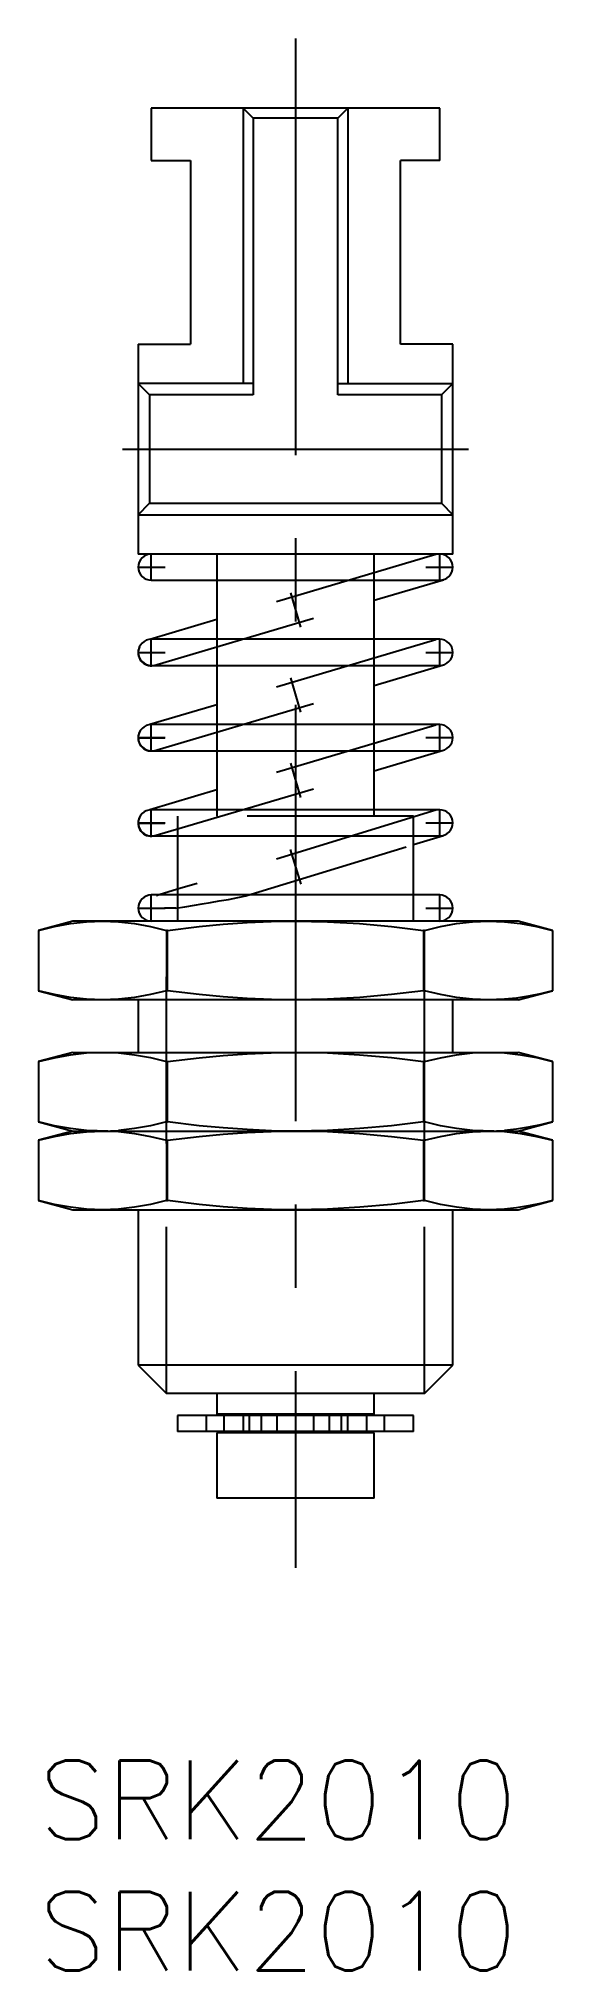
# Model space of a CAD drawing. Extents: x 0 to 19.6, y -8 to 65.6.
import ezdxf

# ---------------------------------------------------------------- set-up
doc = ezdxf.new("R2010")
doc.units = 0
doc.header["$LTSCALE"] = 0.5
doc.linetypes.add('CENTER', pattern=[50.8, 31.75, -6.35, 6.35, -6.35])
doc.linetypes.add('DASHED', pattern=[19.05, 12.7, -6.35])
for name, color, linetype in [('MSM_CENTER', 1, 'CENTER'), ('MSM_CONTINUOUS', 7, 'CONTINUOUS'), ('MSM_DASHED', 4, 'DASHED'), ('MSM_NARROW', 5, 'CONTINUOUS'), ('MSM_PART_NUMBER', 7, 'CONTINUOUS')]:
    doc.layers.add(name, color=color, linetype=linetype)
doc.styles.get("Standard").update_dxf_attribs({"font": 'txt.shx', "height": 3, "bigfont": 'bigfont.shx'})

msp = doc.modelspace()

# ---------------------------------------------------------------- linework, layer by layer
at = {"layer": 'MSM_CENTER'}
for p, q in [((9.8, 65.65), (9.8, 7.35)), ((3.2, 50), (16.4, 50)), ((4.3, 44.975), (4.3, 46.025)), ((15.3, 44.975), (15.3, 46.025)), ((3.775, 45.5), (4.825, 45.5)), ((14.775, 45.5), (15.825, 45.5)), ((9.604, 44.526), (9.992, 43.215)), ((4.296, 41.715), (4.296, 42.765)), ((4.3, 41.725), (4.3, 42.775)), ((15.3, 41.725), (15.3, 42.775)), ((3.771, 42.24), (4.821, 42.24)), ((3.775, 42.25), (4.825, 42.25)), ((14.775, 42.25), (15.825, 42.25)), ((9.604, 41.276), (9.992, 39.965)), ((4.296, 38.465), (4.296, 39.515)), ((4.3, 38.475), (4.3, 39.525)), ((15.3, 38.475), (15.3, 39.525)), ((3.771, 38.99), (4.821, 38.99)), ((3.775, 39), (4.825, 39)), ((14.775, 39), (15.825, 39)), ((9.604, 38.026), (9.992, 36.715)), ((4.296, 35.215), (4.296, 36.265)), ((4.3, 35.225), (4.3, 36.275)), ((15.3, 35.225), (15.3, 36.275)), ((3.771, 35.74), (4.821, 35.74)), ((3.775, 35.75), (4.825, 35.75)), ((14.775, 35.75), (15.825, 35.75)), ((10.014, 33.416), (9.612, 34.729)), ((3.775, 32.5), (4.825, 32.5)), ((4.3, 31.975), (4.3, 33.025)), ((14.775, 32.5), (15.825, 32.5)), ((15.3, 31.975), (15.3, 33.025))]:
    msp.add_line(p, q, dxfattribs=at)
at = {"layer": 'MSM_CONTINUOUS'}
for p, q in [((4.3, 63), (4.3, 61)), ((15.3, 63), (4.3, 63)), ((7.8, 63), (8.179, 62.621)), ((8.179, 62.621), (8.179, 52.064)), ((11.421, 62.621), (8.179, 62.621)), ((11.421, 62.621), (11.8, 63)), ((11.421, 52.067), (11.421, 62.621)), ((15.3, 61), (15.3, 63)), ((4.3, 61), (5.8, 61)), ((5.8, 61), (5.8, 54)), ((13.8, 54), (13.8, 61)), ((15.3, 61), (13.8, 61)), ((3.8, 54), (3.8, 46)), ((3.8, 54), (5.8, 54)), ((15.8, 54), (13.8, 54)), ((15.8, 46), (15.8, 54)), ((4.233, 52.067), (3.8, 52.5)), ((15.8, 52.5), (15.367, 52.067)), ((8.182, 52.067), (4.233, 52.067)), ((4.233, 52.067), (4.233, 47.933)), ((15.367, 52.067), (11.42, 52.067)), ((15.367, 52.067), (15.367, 47.933)), ((3.8, 47.5), (4.233, 47.933)), ((4.233, 47.933), (15.367, 47.933)), ((15.367, 47.933), (15.8, 47.5)), ((15.8, 46), (3.8, 46)), ((4.3, 45), (15.3, 45)), ((6.8, 45), (6.8, 42.75)), ((12.8, 44.238), (15.442, 45.021)), ((12.8, 42.75), (12.8, 45)), ((6.8, 43.504), (4.246, 42.747)), ((15.3, 42.75), (4.3, 42.75)), ((4.3, 41.75), (15.3, 41.75)), ((6.8, 41.75), (6.8, 39.5)), ((12.8, 40.988), (15.442, 41.771)), ((12.8, 39.5), (12.8, 41.75)), ((6.8, 40.254), (4.246, 39.497)), ((15.3, 39.5), (4.3, 39.5)), ((4.3, 38.5), (15.3, 38.5)), ((6.8, 38.5), (6.8, 36.25)), ((12.8, 37.738), (15.442, 38.521)), ((12.8, 36.25), (12.8, 38.5)), ((6.8, 37.004), (4.246, 36.247)), ((15.3, 36.25), (4.3, 36.25)), ((4.3, 35.25), (15.3, 35.25)), ((5.3, 35.25), (5.3, 33)), ((14.3, 34.921), (15.446, 35.272)), ((14.3, 33), (14.3, 35.25)), ((5.3, 33.216), (4.595, 33)), ((15.3, 33), (4.3, 33)), ((1.3, 32), (0, 31.652)), ((0, 31.652), (0.606, 31.797)), ((0.606, 31.797), (1.214, 31.907)), ((1.214, 31.907), (1.826, 31.976)), ((18.3, 32), (1.3, 32)), ((1.826, 31.976), (2.439, 32)), ((2.439, 32), (3.048, 31.977)), ((3.048, 31.977), (3.659, 31.908)), ((3.659, 31.908), (4.269, 31.798)), ((4.269, 31.798), (4.878, 31.652)), ((4.923, 31.652), (6.123, 31.796)), ((6.123, 31.796), (7.038, 31.883)), ((7.038, 31.883), (7.956, 31.947)), ((7.956, 31.947), (8.877, 31.987)), ((8.877, 31.987), (9.8, 32)), ((9.8, 32), (11.019, 31.977)), ((11.019, 31.977), (12.239, 31.908)), ((12.239, 31.908), (13.459, 31.798)), ((13.459, 31.798), (14.677, 31.652)), ((14.722, 31.652), (15.328, 31.797)), ((15.328, 31.797), (15.936, 31.907)), ((15.936, 31.907), (16.548, 31.976)), ((16.548, 31.976), (17.161, 32)), ((17.161, 32), (17.771, 31.977)), ((17.771, 31.977), (18.381, 31.908)), ((19.6, 31.652), (18.3, 32)), ((18.381, 31.908), (18.991, 31.798)), ((18.991, 31.798), (19.6, 31.652)), ((0, 31.652), (0, 29.348)), ((4.923, 31.652), (4.878, 31.652)), ((4.878, 31.652), (4.878, 29.348)), ((4.923, 29.348), (4.923, 31.652)), ((14.722, 31.652), (14.677, 31.652)), ((14.677, 31.652), (14.677, 29.348)), ((14.722, 29.348), (14.722, 31.652)), ((19.6, 31.652), (19.6, 29.348)), ((0, 29.348), (1.3, 29)), ((0.609, 29.202), (0, 29.348)), ((1.219, 29.092), (0.609, 29.202)), ((1.829, 29.023), (1.219, 29.092)), ((18.3, 29), (1.3, 29)), ((2.439, 29), (1.829, 29.023)), ((3.052, 29.024), (2.439, 29)), ((3.663, 29.093), (3.052, 29.024)), ((4.272, 29.203), (3.663, 29.093)), ((3.8, 29), (3.8, 27)), ((4.878, 29.348), (4.272, 29.203)), ((4.923, 29.348), (4.878, 29.348)), ((6.123, 29.204), (4.923, 29.348)), ((7.041, 29.117), (6.123, 29.204)), ((7.961, 29.053), (7.041, 29.117)), ((8.881, 29.013), (7.961, 29.053)), ((9.8, 29), (8.881, 29.013)), ((11.026, 29.024), (9.8, 29)), ((12.25, 29.093), (11.026, 29.024)), ((13.466, 29.203), (12.25, 29.093)), ((14.677, 29.348), (13.466, 29.203)), ((14.722, 29.348), (14.677, 29.348)), ((15.331, 29.202), (14.722, 29.348)), ((15.942, 29.092), (15.331, 29.202)), ((15.8, 27), (15.8, 29)), ((16.552, 29.023), (15.942, 29.092)), ((17.161, 29), (16.552, 29.023)), ((17.774, 29.024), (17.161, 29)), ((18.233, 29.071), (17.774, 29.024)), ((18.69, 29.143), (18.233, 29.071)), ((18.3, 29), (19.6, 29.348)), ((19.146, 29.236), (18.69, 29.143)), ((19.6, 29.348), (19.146, 29.236)), ((1.3, 27), (0, 26.652)), ((0, 26.652), (0.606, 26.797)), ((0, 26.652), (0, 24.348)), ((0.606, 26.797), (1.214, 26.907)), ((1.214, 26.907), (1.826, 26.976)), ((1.3, 27), (18.3, 27)), ((1.826, 26.976), (2.439, 27)), ((2.439, 27), (3.048, 26.977)), ((3.048, 26.977), (3.659, 26.908)), ((3.659, 26.908), (4.269, 26.798)), ((4.269, 26.798), (4.878, 26.652)), ((4.878, 26.652), (4.878, 24.348)), ((4.878, 26.652), (4.923, 26.652)), ((4.923, 26.652), (6.123, 26.796)), ((4.923, 24.348), (4.923, 26.652)), ((6.123, 26.796), (7.038, 26.883)), ((7.038, 26.883), (7.956, 26.947)), ((7.956, 26.947), (8.877, 26.987)), ((8.877, 26.987), (9.8, 27)), ((9.8, 27), (11.019, 26.977)), ((11.019, 26.977), (12.239, 26.908)), ((12.239, 26.908), (13.459, 26.798)), ((13.459, 26.798), (14.677, 26.652)), ((14.677, 26.652), (14.677, 24.348)), ((14.677, 26.652), (14.722, 26.652)), ((14.722, 26.652), (15.328, 26.797)), ((14.722, 24.348), (14.722, 26.652)), ((15.328, 26.797), (15.936, 26.907)), ((15.936, 26.907), (16.548, 26.976)), ((16.548, 26.976), (17.161, 27)), ((17.161, 27), (17.771, 26.977)), ((17.771, 26.977), (18.381, 26.908)), ((19.6, 26.652), (18.3, 27)), ((18.381, 26.908), (18.991, 26.798)), ((18.991, 26.798), (19.6, 26.652)), ((19.6, 26.652), (19.6, 24.348)), ((0, 24.348), (1.3, 24)), ((0.609, 24.202), (0, 24.348)), ((4.878, 24.348), (4.272, 24.203)), ((4.878, 24.348), (4.923, 24.348)), ((6.123, 24.204), (4.923, 24.348)), ((14.677, 24.348), (13.466, 24.203)), ((14.677, 24.348), (14.722, 24.348)), ((15.331, 24.202), (14.722, 24.348)), ((18.3, 24), (19.6, 24.348)), ((19.6, 24.348), (19.146, 24.236)), ((1.3, 24), (0, 23.652)), ((0, 23.652), (0.606, 23.797)), ((0, 23.652), (0, 21.348)), ((0.606, 23.797), (1.214, 23.907)), ((1.219, 24.092), (0.609, 24.202)), ((1.214, 23.907), (1.826, 23.976)), ((1.829, 24.023), (1.219, 24.092)), ((1.3, 24), (18.3, 24)), ((1.826, 23.976), (3.052, 24.024)), ((3.048, 23.977), (1.829, 24.023)), ((3.048, 23.977), (3.659, 23.908)), ((3.663, 24.093), (3.052, 24.024)), ((3.659, 23.908), (4.269, 23.798)), ((4.272, 24.203), (3.663, 24.093)), ((4.269, 23.798), (4.878, 23.652)), ((4.878, 23.652), (4.923, 23.652)), ((4.878, 23.652), (4.878, 21.348)), ((4.923, 23.652), (6.123, 23.796)), ((4.923, 21.348), (4.923, 23.652)), ((7.041, 24.117), (6.123, 24.204)), ((6.123, 23.796), (7.038, 23.883)), ((7.038, 23.883), (7.956, 23.947)), ((7.961, 24.053), (7.041, 24.117)), ((7.956, 23.947), (8.877, 23.987)), ((8.881, 24.013), (7.961, 24.053)), ((8.877, 23.987), (9.8, 24)), ((9.8, 24), (8.881, 24.013)), ((11.026, 24.024), (9.8, 24)), ((9.8, 24), (11.019, 23.977)), ((11.019, 23.977), (12.239, 23.908)), ((12.25, 24.093), (11.026, 24.024)), ((12.239, 23.908), (13.459, 23.798)), ((13.466, 24.203), (12.25, 24.093)), ((13.459, 23.798), (14.677, 23.652)), ((14.677, 23.652), (14.722, 23.652)), ((14.677, 23.652), (14.677, 21.348)), ((14.722, 23.652), (15.328, 23.797)), ((14.722, 21.348), (14.722, 23.652)), ((15.328, 23.797), (15.936, 23.907)), ((15.942, 24.092), (15.331, 24.202)), ((15.936, 23.907), (16.548, 23.976)), ((16.552, 24.023), (15.942, 24.092)), ((16.548, 23.976), (17.774, 24.024)), ((17.771, 23.977), (16.552, 24.023)), ((17.771, 23.977), (18.381, 23.908)), ((18.233, 24.071), (17.774, 24.024)), ((18.69, 24.143), (18.233, 24.071)), ((19.6, 23.652), (18.3, 24)), ((18.381, 23.908), (18.991, 23.798)), ((19.146, 24.236), (18.69, 24.143)), ((18.991, 23.798), (19.6, 23.652)), ((19.6, 23.652), (19.6, 21.348)), ((0, 21.348), (1.3, 21)), ((0.609, 21.202), (0, 21.348)), ((1.219, 21.092), (0.609, 21.202)), ((1.829, 21.023), (1.219, 21.092)), ((1.3, 21), (18.3, 21)), ((2.439, 21), (1.829, 21.023)), ((3.052, 21.024), (2.439, 21)), ((3.663, 21.093), (3.052, 21.024)), ((4.272, 21.203), (3.663, 21.093)), ((3.8, 21), (3.8, 15.073)), ((4.878, 21.348), (4.272, 21.203)), ((4.878, 21.348), (4.923, 21.348)), ((6.123, 21.204), (4.923, 21.348)), ((7.041, 21.117), (6.123, 21.204)), ((7.961, 21.053), (7.041, 21.117)), ((8.881, 21.013), (7.961, 21.053)), ((9.8, 21), (8.881, 21.013)), ((11.026, 21.024), (9.8, 21)), ((12.25, 21.093), (11.026, 21.024)), ((13.466, 21.203), (12.25, 21.093)), ((14.677, 21.348), (13.466, 21.203)), ((14.677, 21.348), (14.722, 21.348)), ((15.331, 21.202), (14.722, 21.348)), ((15.942, 21.092), (15.331, 21.202)), ((15.8, 15.073), (15.8, 21)), ((16.552, 21.023), (15.942, 21.092)), ((17.161, 21), (16.552, 21.023)), ((17.774, 21.024), (17.161, 21)), ((18.233, 21.071), (17.774, 21.024)), ((18.69, 21.143), (18.233, 21.071)), ((18.3, 21), (19.6, 21.348)), ((19.146, 21.236), (18.69, 21.143)), ((19.6, 21.348), (19.146, 21.236)), ((3.8, 15.073), (4.874, 14)), ((15.8, 15.073), (3.8, 15.073)), ((14.727, 14), (15.8, 15.073)), ((14.727, 14), (4.874, 14)), ((6.8, 14), (6.8, 13.2)), ((12.8, 13.2), (12.8, 14)), ((5.3, 13.15), (5.3, 12.55)), ((14.3, 13.15), (5.3, 13.15)), ((14.3, 12.55), (5.3, 12.55)), ((12.8, 13.2), (6.8, 13.2)), ((7.8, 13.2), (7.8, 13.15)), ((7.8, 12.55), (7.8, 12.5)), ((11.8, 13.15), (11.8, 13.2)), ((11.8, 12.5), (11.8, 12.55)), ((14.3, 12.55), (14.3, 13.15)), ((6.8, 12.5), (6.8, 10)), ((12.8, 12.5), (6.8, 12.5)), ((12.8, 10), (12.8, 12.5)), ((12.8, 10), (6.8, 10))]:
    msp.add_line(p, q, dxfattribs=at)
for centre, start, end in [((4.3, 45.5), 90, 270), ((15.3, 45.5), 270, 90), ((4.3, 42.25), 90, 270), ((15.3, 42.25), 270, 90), ((4.296, 42.24), 154.69973, 281.28359), ((4.296, 38.99), 154.69973, 281.28359), ((4.3, 39), 90, 270), ((15.3, 39), 270, 90), ((4.3, 35.75), 90, 270), ((15.3, 35.75), 270, 90), ((4.296, 35.74), 154.69973, 281.28359), ((4.3, 32.5), 90, 270), ((15.3, 32.5), 270, 90)]:
    msp.add_arc(centre, 0.5, start, end, dxfattribs=at)
at = {"layer": 'MSM_DASHED'}
for p, q in [((6.8, 46), (6.8, 45)), ((15.158, 45.979), (6.8, 43.504)), ((12.8, 45), (12.8, 46)), ((4.401, 41.75), (12.8, 44.238)), ((6.8, 42.75), (6.8, 41.75)), ((15.158, 42.729), (6.8, 40.254)), ((12.8, 41.75), (12.8, 42.75)), ((4.401, 38.5), (12.8, 40.988)), ((6.8, 39.5), (6.8, 38.5)), ((15.158, 39.479), (6.8, 37.004)), ((12.8, 38.5), (12.8, 39.5)), ((4.401, 35.25), (12.8, 37.738)), ((15.154, 36.228), (5.3, 33.216)), ((6.8, 36.25), (6.8, 36)), ((12.8, 36), (12.8, 36.25)), ((5.3, 36), (5.3, 35.25)), ((14.3, 36), (5.3, 36)), ((14.3, 35.25), (14.3, 36)), ((7.944, 32.978), (14.3, 34.921)), ((4.131, 32.5), (4.792, 32.5)), ((4.535, 32.982), (4.486, 32.964)), ((4.595, 33), (4.535, 32.982)), ((5.233, 32.5), (4.8, 32.5)), ((5.233, 32.5), (5.573, 32.555)), ((5.3, 33), (5.3, 32)), ((5.573, 32.555), (5.949, 32.616)), ((5.949, 32.616), (6.242, 32.664)), ((6.242, 32.664), (6.553, 32.716)), ((6.553, 32.716), (6.887, 32.773)), ((6.887, 32.773), (7.239, 32.834)), ((7.239, 32.834), (7.416, 32.867)), ((7.416, 32.867), (7.598, 32.901)), ((7.598, 32.901), (7.722, 32.926)), ((7.722, 32.926), (7.84, 32.951)), ((7.84, 32.951), (7.909, 32.968)), ((7.909, 32.968), (7.943, 32.978)), ((7.943, 32.978), (7.947, 32.979)), ((14.3, 32), (14.3, 33)), ((4.874, 14), (4.874, 32)), ((14.727, 14), (14.727, 32)), ((6.4, 12.55), (6.4, 13.15)), ((7.082, 12.55), (7.082, 13.15)), ((7.8, 13.15), (7.8, 12.55)), ((8.05, 12.55), (8.05, 13.15)), ((8.5, 12.55), (8.5, 13.15)), ((9.1, 12.55), (9.1, 13.15)), ((10.5, 12.55), (10.5, 13.15)), ((11.1, 12.55), (11.1, 13.15)), ((11.55, 12.55), (11.55, 13.15)), ((11.8, 12.55), (11.8, 13.15)), ((12.518, 12.55), (12.518, 13.15)), ((13.2, 12.55), (13.2, 13.15))]:
    msp.add_line(p, q, dxfattribs=at)
at = {"layer": 'MSM_NARROW'}
for p, q in [((7.8, 63), (7.8, 52.5)), ((11.8, 63), (11.8, 52.5)), ((8.179, 52.5), (3.8, 52.5)), ((11.421, 52.5), (15.8, 52.5)), ((3.8, 47.5), (15.8, 47.5))]:
    msp.add_line(p, q, dxfattribs=at)

# ---------------------------------------------------------------- texts
at = {"layer": 'MSM_PART_NUMBER'}
for p in [(0, -3), (0, -8)]:
    msp.add_text('SRK2010', height=3, dxfattribs=at).set_placement(p)

doc.saveas('drawing.dxf')
